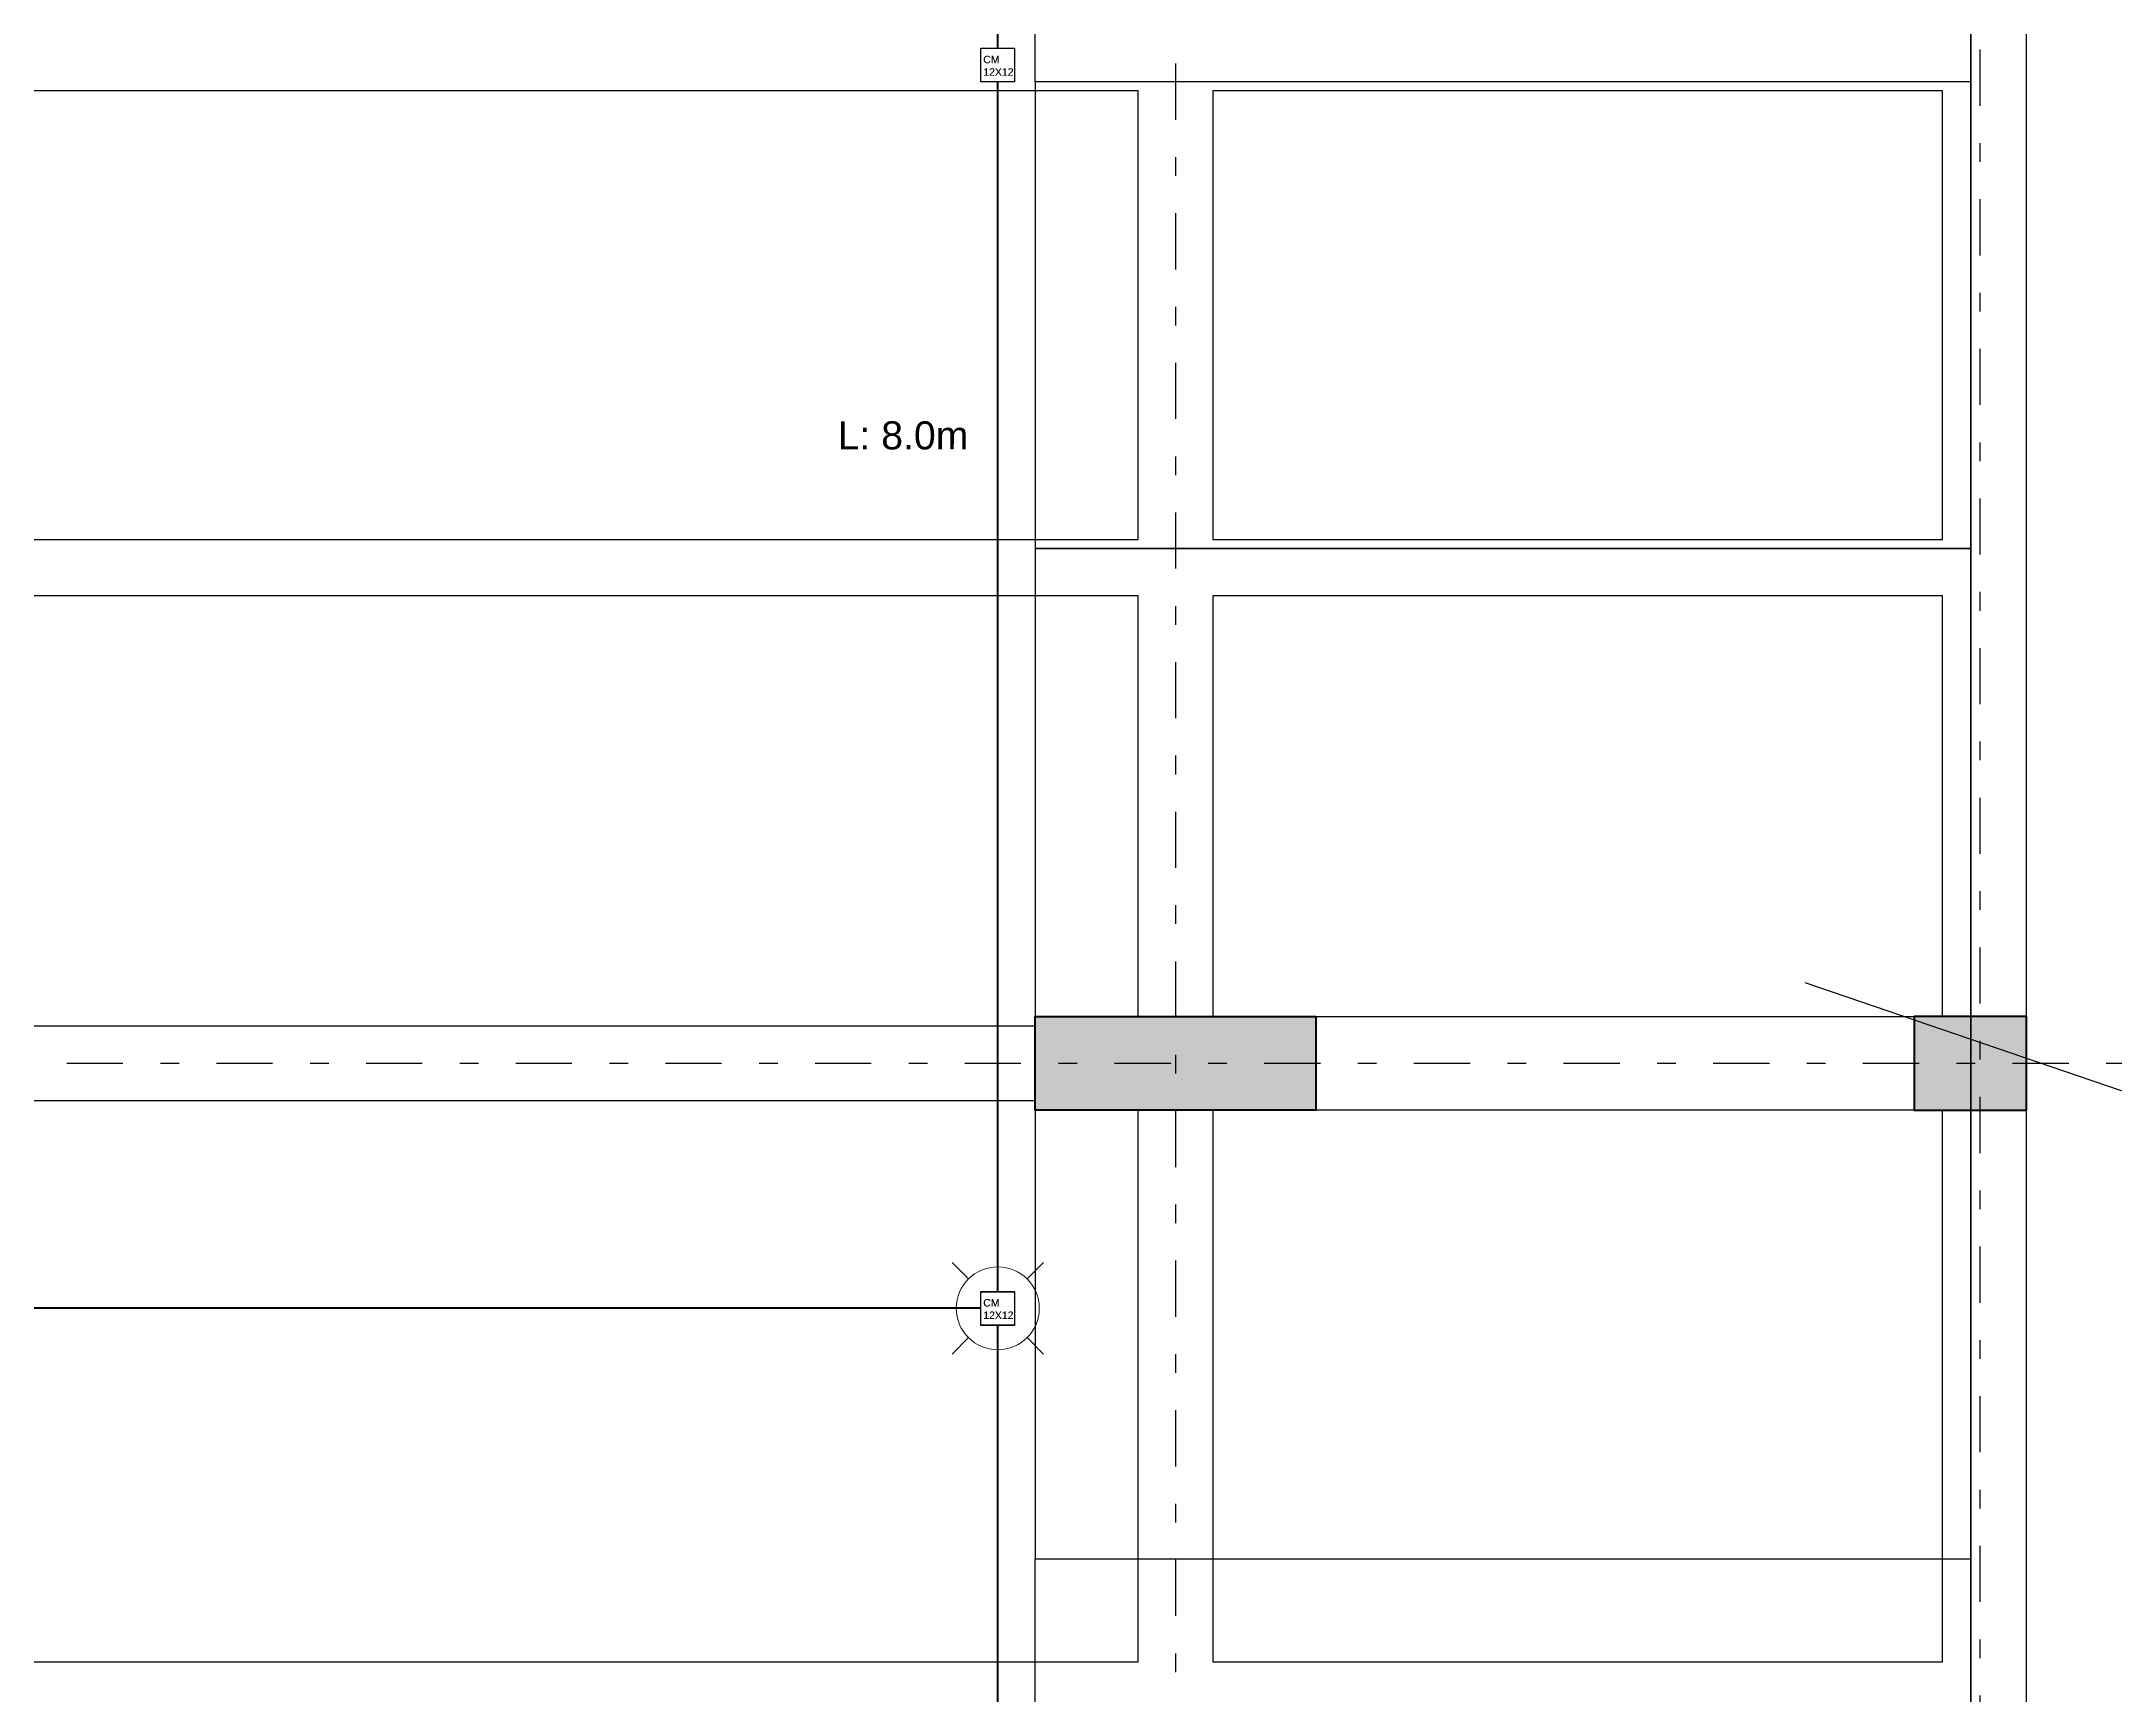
# Model space of a CAD drawing. Header units: millimetres. Extents: x 3781 to 4924, y 1639 to 1721.
# Drawn here: x 4030.01 to 4041.09, y 1682.93 to 1691.77 of the extents above; entities that cross this region are included whole.
import ezdxf

# ---------------------------------------------------------------- set-up
doc = ezdxf.new("R2010")
doc.units = ezdxf.units.MM
for name, pattern in [('CENTER', [0.7, 0.3, -0.2, 0, -0.2]), ('HIDDEN2', [0.1875, 0.125, -0.0625]), ('LLUVIAS', [10, 4, -2, 4])]:
    doc.linetypes.add(name, pattern=pattern)
for name, color, linetype in [('1amobla', 2, 'Continuous'), ('AREA PARQUEO', 51, 'Continuous'), ('AS_GL DETECCION_MEZANINE', 7, 'Continuous'), ('AS_GL DETECCION_PISO 2', 7, 'Continuous'), ('E-P. MACIZA1', 2, 'HIDDEN2'), ('EJE-ESTRUCTURA', 1, 'CENTER'), ('HACHTCOLUMNA', 250, 'Continuous'), ('LINEA-1', 1, 'Continuous')]:
    doc.layers.add(name, color=color, linetype=linetype)
doc.layers.add('Estructura', color=6, linetype='Continuous', lineweight=40)
doc.layers.add('TEXTOS', color=7, linetype='Continuous', lineweight=20)
doc.styles.get("Standard").update_dxf_attribs({"font": 'arial.ttf'})

# ---------------------------------------------------------------- blocks, each defined once
blk = doc.blocks.new('estructura etapa 3')
at = {"layer": 'HACHTCOLUMNA'}
h = blk.add_hatch(color=256, dxfattribs=at)
h.paths.add_polyline_path([(-91.651, -6658.124), (-91.651, -6657.624), (-92.35, -6657.624), (-92.35, -6658.124)])
h.paths.add_polyline_path([(-49.354, -6658.124), (-49.354, -6657.624), (-50.055, -6657.624), (-50.055, -6658.124)])
h.paths.add_polyline_path([(-56.053, -6658.124), (-56.053, -6657.624), (-56.753, -6657.624), (-56.753, -6658.124)])
h.paths.add_polyline_path([(-76.45, -6659.124), (-76.95, -6659.124), (-76.95, -6657.624), (-76.45, -6657.624)])
h.paths.add_polyline_path([(-83.95, -6659.124), (-84.45, -6659.124), (-84.45, -6657.624), (-83.95, -6657.624)])
h.paths.add_polyline_path([(-60.452, -6659.124), (-60.952, -6659.124), (-60.952, -6657.624), (-60.452, -6657.624)])
h.paths.add_polyline_path([(-67.95, -6659.124), (-68.45, -6659.124), (-68.45, -6657.624), (-67.95, -6657.624)])
h.paths.add_polyline_path([(-91.85, -6668.199), (-91.851, -6667.599), (-92.35, -6667.599), (-92.349, -6668.199)])
h.paths.add_polyline_path([(-49.354, -6668.199), (-49.354, -6667.599), (-49.854, -6667.599), (-49.854, -6668.199)])
h.paths.add_polyline_path([(-56.154, -6668.149), (-56.154, -6667.649), (-56.854, -6667.649), (-56.854, -6668.149)])
h.paths.add_polyline_path([(-59.952, -6667.649), (-59.952, -6668.149), (-61.452, -6668.149), (-61.452, -6667.649)])
h.paths.add_polyline_path([(-75.95, -6667.649), (-75.95, -6668.149), (-77.45, -6668.149), (-77.45, -6667.649)])
h.paths.add_polyline_path([(-68.95, -6667.649), (-68.95, -6668.149), (-67.45, -6668.149), (-67.45, -6667.649)])
h.paths.add_polyline_path([(-84.95, -6667.649), (-84.95, -6668.149), (-83.45, -6668.149), (-83.45, -6667.649)])
h.paths.add_polyline_path([(-91.85, -6676.199), (-91.85, -6675.599), (-92.349, -6675.599), (-92.349, -6676.199)])
h.paths.add_polyline_path([(-49.354, -6676.199), (-49.354, -6675.599), (-49.854, -6675.599), (-49.854, -6676.199)])
h.paths.add_polyline_path([(-56.154, -6676.149), (-56.154, -6675.649), (-56.754, -6675.649), (-56.754, -6676.149)])
h.paths.add_polyline_path([(-59.952, -6675.649), (-59.952, -6676.149), (-61.452, -6676.149), (-61.452, -6675.649)])
h.paths.add_polyline_path([(-75.95, -6675.649), (-75.95, -6676.149), (-77.45, -6676.149), (-77.45, -6675.649)])
h.paths.add_polyline_path([(-68.95, -6675.649), (-68.95, -6676.149), (-67.45, -6676.149), (-67.45, -6675.649)])
h.paths.add_polyline_path([(-84.95, -6675.649), (-84.95, -6676.149), (-83.45, -6676.149), (-83.45, -6675.649)])
h.paths.add_polyline_path([(-91.847, -6686.299), (-91.851, -6685.699), (-92.35, -6685.699), (-92.346, -6686.299)])
h.paths.add_polyline_path([(-49.354, -6686.299), (-49.354, -6685.699), (-49.854, -6685.699), (-49.854, -6686.299)])
h.paths.add_polyline_path([(-56.154, -6686.249), (-56.154, -6685.749), (-56.754, -6685.749), (-56.754, -6686.249)])
h.paths.add_polyline_path([(-59.952, -6685.749), (-59.952, -6686.249), (-61.452, -6686.249), (-61.452, -6685.749)])
h.paths.add_polyline_path([(-75.95, -6685.749), (-75.95, -6686.249), (-77.45, -6686.249), (-77.45, -6685.749)])
h.paths.add_polyline_path([(-68.95, -6685.749), (-68.95, -6686.249), (-67.45, -6686.249), (-67.45, -6685.749)])
h.paths.add_polyline_path([(-84.95, -6685.749), (-84.95, -6686.249), (-83.45, -6686.249), (-83.45, -6685.749)])
h.paths.add_polyline_path([(-49.353, -6694.294), (-49.354, -6693.699), (-49.855, -6693.699), (-49.854, -6694.294)])
h.paths.add_polyline_path([(-56.054, -6694.249), (-56.054, -6693.749), (-56.753, -6693.749), (-56.753, -6694.249)])
h.paths.add_polyline_path([(-91.651, -6694.249), (-91.651, -6693.749), (-92.35, -6693.749), (-92.35, -6694.249)])
h.paths.add_polyline_path([(-59.952, -6693.749), (-59.952, -6694.249), (-61.452, -6694.249), (-61.452, -6693.749)])
h.paths.add_polyline_path([(-75.95, -6693.749), (-75.95, -6694.249), (-77.45, -6694.249), (-77.45, -6693.749)])
h.paths.add_polyline_path([(-68.95, -6693.749), (-68.95, -6694.249), (-67.45, -6694.249), (-67.45, -6693.749)])
h.paths.add_polyline_path([(-84.95, -6693.749), (-84.95, -6694.249), (-83.45, -6694.249), (-83.45, -6693.749)])
h.paths.add_polyline_path([(-49.358, -6703.974), (-49.353, -6703.374), (-49.854, -6703.374), (-49.859, -6703.974)])
h.paths.add_polyline_path([(-56.054, -6703.924), (-56.054, -6703.424), (-56.753, -6703.424), (-56.753, -6703.924)])
h.paths.add_polyline_path([(-67.95, -6704.924), (-67.95, -6703.424), (-68.45, -6703.424), (-68.45, -6704.924)])
h.paths.add_polyline_path([(-91.651, -6703.924), (-91.651, -6703.424), (-92.35, -6703.424), (-92.35, -6703.924)])
h.paths.add_polyline_path([(-61.847, -6703.424), (-60.347, -6703.424), (-60.347, -6703.924), (-61.847, -6703.924)])
h.paths.add_polyline_path([(-83.95, -6704.924), (-83.95, -6703.424), (-84.45, -6703.424), (-84.45, -6704.924)])
h.paths.add_polyline_path([(-76.45, -6704.924), (-76.45, -6703.424), (-76.95, -6703.424), (-76.95, -6704.924)])
h.paths.add_polyline_path([(-49.354, -6711.949), (-49.354, -6711.449), (-50.054, -6711.449), (-50.054, -6711.949)])
h.paths.add_polyline_path([(-55.954, -6711.949), (-55.954, -6711.449), (-56.654, -6711.449), (-56.654, -6711.949)])
h.paths.add_polyline_path([(-91.65, -6711.949), (-91.65, -6711.449), (-92.35, -6711.449), (-92.35, -6711.949)])
h.paths.add_polyline_path([(-60.952, -6711.949), (-60.952, -6709.549), (-60.452, -6709.549), (-60.452, -6711.949)])
h.paths.add_polyline_path([(-68.45, -6709.549), (-68.45, -6711.949), (-67.95, -6711.949), (-67.95, -6709.549)])
h.paths.add_polyline_path([(-76.95, -6709.549), (-76.95, -6711.949), (-76.45, -6711.949), (-76.45, -6709.549)])
h.paths.add_polyline_path([(-83.95, -6709.549), (-83.95, -6711.949), (-84.45, -6711.949), (-84.45, -6709.549)])
at = {"layer": 'EJE-ESTRUCTURA'}
for p, q in [((-56.404, -6655.279), (-56.404, -6714.839)), ((-60.702, -6655.354), (-60.702, -6714.914)), ((-60.702, -6655.354), (-60.702, -6714.914)), ((-93.028, -6675.899), (-46.502, -6675.899))]:
    blk.add_line(p, q, dxfattribs=at)
at = {"layer": 'Estructura'}
for points in [[(-59.952, -6675.649), (-59.952, -6676.149), (-61.452, -6676.149), (-61.452, -6675.649)], [(-56.154, -6676.149), (-56.154, -6675.649), (-56.754, -6675.649), (-56.754, -6676.149)]]:
    blk.add_lwpolyline(points, close=True, dxfattribs=at)
blk = doc.blocks.new('AS_Strobe-CEILING')
at = {"color": 0, "linetype": 'Continuous', "lineweight": 15}
for p, q in [((-0.1045, 0.1045), (-0.163, 0.163)), ((0.1045, 0.1045), (0.163, 0.163)), ((-0.1045, -0.1045), (-0.163, -0.163)), ((0.1045, -0.1045), (0.163, -0.163))]:
    blk.add_line(p, q, dxfattribs=at)
blk.add_ellipse((0, 0), major_axis=(0.1478, 0), ratio=1, dxfattribs=at)
blk = doc.blocks.new('Caja metalica de 12')
at = {"layer": '1amobla', "linetype": 'Continuous', "ltscale": 0.3}
blk.add_lwpolyline([(-1069.691, -2855.357), (-1069.511, -2855.357), (-1069.511, -2855.537), (-1069.691, -2855.537), (-1069.691, -2855.357)], dxfattribs=at)
at = {"layer": '1amobla', "color": 7, "linetype": 'Continuous', "ltscale": 0.3, "insert": (-1069.679, -2855.397), "char_height": 0.04, "width": 0.07916, "attachment_point": 1}
blk.add_mtext('CM 12X12', dxfattribs=at)

msp = doc.modelspace()

# ---------------------------------------------------------------- linework, layer by layer
at = {"layer": '1amobla', "color": 7, "linetype": 'Continuous', "ltscale": 0.3, "true_color": 0xffffff}
for points in [[(4035.03, 1691.73), (4035.21, 1691.73), (4035.21, 1691.55), (4035.03, 1691.55), (4035.03, 1691.73)], [(4035.03, 1691.73), (4035.21, 1691.73), (4035.21, 1691.55), (4035.03, 1691.55), (4035.03, 1691.73)], [(4035.03, 1685.083), (4035.21, 1685.083), (4035.21, 1684.903), (4035.03, 1684.903), (4035.03, 1685.083)], [(4035.03, 1685.083), (4035.21, 1685.083), (4035.21, 1684.903), (4035.03, 1684.903), (4035.03, 1685.083)]]:
    msp.add_lwpolyline(points, dxfattribs=at)
at = {"layer": 'AREA PARQUEO', "color": 2}
msp.add_line((4040.32, 1676.604), (4040.32, 1693.753), dxfattribs=at)
for points in [[(4035.32, 1691.55), (4035.32, 1694.053), (4040.32, 1694.053), (4040.32, 1691.55)], [(4040.618, 1694.053), (4040.32, 1694.053), (4040.32, 1668.453), (4040.618, 1668.453)], [(4035.32, 1691.55), (4035.32, 1689.055), (4040.32, 1689.055), (4040.32, 1691.55)], [(4035.32, 1689.055), (4035.32, 1686.553), (4040.32, 1686.553), (4040.32, 1689.055)], [(4040.32, 1683.653), (4040.32, 1686.053), (4035.32, 1686.053), (4035.32, 1683.653)], [(4040.32, 1683.653), (4040.32, 1681.253), (4035.32, 1681.253), (4035.32, 1683.653)]]:
    msp.add_lwpolyline(points, close=True, dxfattribs=at)
at = {"layer": 'AS_GL DETECCION_PISO 2', "color": 5, "linetype": 'Continuous', "lineweight": 50}
for p, q in [((4035.12, 1691.73), (4035.12, 1697.848)), ((4035.12, 1685.083), (4035.12, 1691.55)), ((4035.03, 1684.993), (4021.92, 1684.993)), ((4035.12, 1671.843), (4035.12, 1684.903))]:
    msp.add_line(p, q, dxfattribs=at)
at = {"layer": 'E-P. MACIZA1', "color": 7, "linetype": 'LLUVIAS', "ltscale": 3, "true_color": 0xffffff}
for points in [[(4028.773, 1691.503), (4028.773, 1689.103), (4035.87, 1689.103), (4035.87, 1691.503)], [(4035.32, 1686.503), (4035.32, 1686.553), (4035.87, 1686.553), (4035.87, 1688.803), (4028.773, 1688.803), (4028.773, 1686.553), (4029.323, 1686.553), (4029.323, 1686.503)], [(4036.27, 1688.803), (4036.27, 1686.553), (4040.169, 1686.553), (4040.169, 1688.803)], [(4035.87, 1683.103), (4035.87, 1686.053), (4035.32, 1686.053), (4035.32, 1686.103), (4029.323, 1686.103), (4029.323, 1686.053), (4028.773, 1686.053), (4028.773, 1683.103)], [(4036.27, 1686.053), (4036.27, 1683.103), (4040.169, 1683.103), (4040.169, 1686.053)]]:
    msp.add_lwpolyline(points, close=True, dxfattribs=at)
msp.add_lwpolyline([(4040.169, 1691.503), (4036.27, 1691.503), (4036.27, 1689.103), (4040.169, 1689.103), (4040.169, 1691.503)], dxfattribs=at)
at = {"layer": 'LINEA-1'}
msp.add_lwpolyline([(4049.458, 1683.308), (4044.982, 1684.838), (4045.3, 1685.863), (4043.947, 1684.027), (4044.334, 1685.059), (4039.436, 1686.733)], dxfattribs=at)

# ---------------------------------------------------------------- block references
at = {"layer": '1amobla', "color": 7, "linetype": 'Continuous', "true_color": 0xffffff}
for p in [(5104.721, 4547.087), (5104.721, 4540.439)]:
    msp.add_blockref('Caja metalica de 12', p, dxfattribs=at)
at = {"layer": 'AS_GL DETECCION_MEZANINE', "color": 1, "linetype": 'Continuous', "xscale": 1.5, "yscale": 1.5, "zscale": 1.5}
msp.add_blockref('AS_Strobe-CEILING', (4035.12, 1684.993), dxfattribs=at)
at = {"layer": 'AS_GL DETECCION_PISO 2', "color": 5, "linetype": 'Continuous', "lineweight": 50}
msp.add_blockref('estructura etapa 3', (4096.772, 8362.202), dxfattribs=at)

# ---------------------------------------------------------------- texts
at = {"layer": '1amobla', "color": 7, "linetype": 'Continuous', "ltscale": 0.3, "true_color": 0xffffff, "char_height": 0.04, "width": 0.07916, "attachment_point": 1}
for insert in [(4035.043, 1691.69), (4035.043, 1685.043)]:
    msp.add_mtext('CM 12X12', dxfattribs=dict(at, insert=insert))
at = {"layer": 'TEXTOS'}
msp.add_text('L: 8.0m', height=0.15, rotation=359.9331, dxfattribs=at).set_placement((4034.264, 1689.586))

doc.saveas('drawing.dxf')
